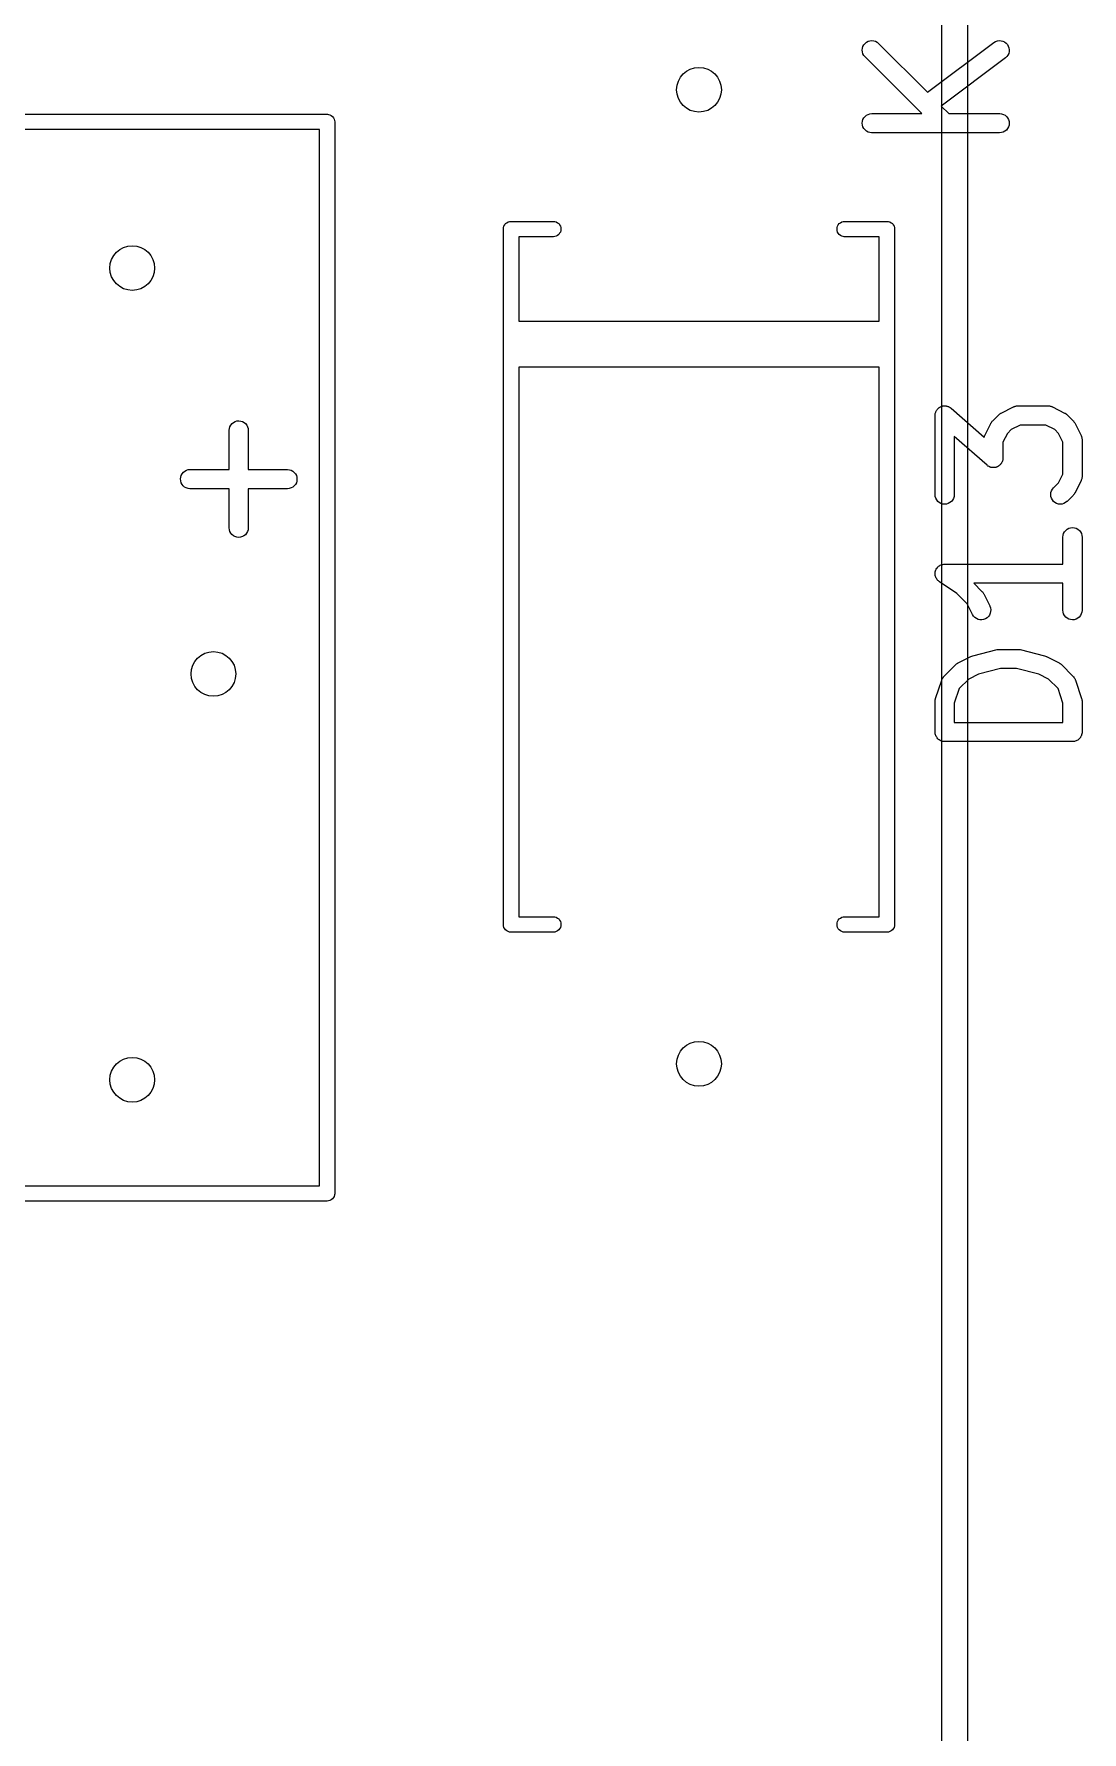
# Model space of a CAD drawing. Extents: x 17 to 176, y -177 to -9.
# Drawn here: x 168.28 to 176.48, y -111.91 to -98.62 of the extents above; entities that cross this region are included whole.
import ezdxf

# ---------------------------------------------------------------- set-up
doc = ezdxf.new("R2010")
doc.units = 0
doc.layers.add('BLACK', color=7, linetype='CONTINUOUS')

msp = doc.modelspace()

# ---------------------------------------------------------------- linework, layer by layer
at = {"layer": 'BLACK', "linetype": 'CONTINUOUS'}
for p, q in [((175.382, -176.017), (175.382, -52.2426)), ((175.582, -52.2359), (175.582, -176.027)), ((174.772, -98.7083), (174.782, -98.6971)), ((174.782, -98.6971), (174.793, -98.6879)), ((174.793, -98.6879), (174.806, -98.681)), ((174.806, -98.681), (174.82, -98.6769)), ((174.82, -98.6769), (174.835, -98.6755)), ((174.835, -98.6755), (174.849, -98.677)), ((174.849, -98.677), (174.863, -98.6812)), ((174.863, -98.6812), (174.876, -98.6882)), ((174.876, -98.6882), (174.887, -98.6974)), ((174.887, -98.6974), (175.27, -99.08)), ((175.27, -99.08), (175.789, -98.6905)), ((175.789, -98.6905), (175.79, -98.6899)), ((175.79, -98.6899), (175.803, -98.6824)), ((175.803, -98.6824), (175.817, -98.6776)), ((175.817, -98.6776), (175.831, -98.6755)), ((175.831, -98.6755), (175.846, -98.6763)), ((175.846, -98.6763), (175.86, -98.68)), ((175.86, -98.68), (175.873, -98.6863)), ((175.873, -98.6863), (175.885, -98.695)), ((175.885, -98.695), (175.895, -98.7059)), ((174.759, -98.7497), (174.761, -98.7351)), ((174.761, -98.7643), (174.759, -98.7497)), ((174.761, -98.7351), (174.765, -98.7212)), ((174.765, -98.7783), (174.761, -98.7643)), ((174.765, -98.7212), (174.772, -98.7083)), ((174.771, -98.7913), (174.765, -98.7783)), ((174.781, -98.8028), (174.771, -98.7913)), ((174.781, -98.8035), (174.781, -98.8028)), ((175.225, -99.2469), (174.781, -98.8035)), ((175.879, -98.8105), (175.377, -99.1872)), ((175.89, -98.8006), (175.879, -98.8105)), ((175.899, -98.7888), (175.89, -98.8006)), ((175.895, -98.7059), (175.902, -98.7185)), ((175.905, -98.7755), (175.899, -98.7888)), ((175.902, -98.7185), (175.907, -98.7322)), ((175.909, -98.7613), (175.905, -98.7755)), ((175.907, -98.7322), (175.909, -98.7467)), ((175.909, -98.7467), (175.909, -98.7613)), ((175.377, -99.1872), (175.437, -99.2469)), ((162.447, -99.252), (170.569, -99.252)), ((170.569, -99.252), (170.572, -99.2517)), ((170.572, -99.2517), (170.575, -99.252)), ((170.575, -99.252), (170.575, -99.252)), ((170.575, -99.252), (170.584, -99.2529)), ((170.584, -99.2529), (170.595, -99.2563)), ((170.595, -99.2563), (170.605, -99.2619)), ((170.605, -99.2619), (170.615, -99.2694)), ((170.615, -99.2694), (170.622, -99.2785)), ((170.622, -99.2785), (170.628, -99.2889)), ((170.628, -99.2889), (170.631, -99.3002)), ((170.631, -99.3002), (170.632, -99.312)), ((170.632, -99.312), (170.632, -99.3149)), ((170.632, -99.3149), (170.632, -107.691)), ((174.759, -99.3214), (174.761, -99.3068)), ((174.761, -99.336), (174.759, -99.3214)), ((174.761, -99.3068), (174.765, -99.2928)), ((174.765, -99.35), (174.761, -99.336)), ((174.765, -99.2928), (174.772, -99.28)), ((174.772, -99.363), (174.765, -99.35)), ((174.772, -99.28), (174.782, -99.2687)), ((174.781, -99.3744), (174.772, -99.363)), ((174.782, -99.2687), (174.793, -99.2594)), ((174.793, -99.2594), (174.806, -99.2526)), ((174.806, -99.2526), (174.82, -99.2483)), ((174.82, -99.2483), (174.834, -99.2469)), ((174.834, -99.2469), (175.225, -99.2469)), ((175.437, -99.2469), (175.834, -99.2469)), ((175.834, -99.2469), (175.835, -99.2469)), ((175.835, -99.2469), (175.85, -99.2485)), ((175.85, -99.2485), (175.864, -99.253)), ((175.864, -99.253), (175.877, -99.26)), ((175.877, -99.26), (175.888, -99.2694)), ((175.897, -99.3638), (175.887, -99.3751)), ((175.888, -99.2694), (175.897, -99.2808)), ((175.897, -99.2808), (175.904, -99.2938)), ((175.904, -99.351), (175.897, -99.3638)), ((175.904, -99.2938), (175.908, -99.3079)), ((175.908, -99.337), (175.904, -99.351)), ((175.908, -99.3079), (175.909, -99.3224)), ((175.909, -99.3224), (175.908, -99.337)), ((170.512, -99.372), (162.504, -99.372)), ((170.512, -99.5631), (170.512, -99.372)), ((174.792, -99.3838), (174.781, -99.3744)), ((174.805, -99.3908), (174.792, -99.3838)), ((174.819, -99.3953), (174.805, -99.3908)), ((174.833, -99.3969), (174.819, -99.3953)), ((174.834, -99.3969), (174.833, -99.3969)), ((175.834, -99.3969), (174.834, -99.3969)), ((175.849, -99.3955), (175.834, -99.3969)), ((175.863, -99.3912), (175.849, -99.3955)), ((175.876, -99.3844), (175.863, -99.3912)), ((175.887, -99.3751), (175.876, -99.3844)), ((170.512, -107.634), (170.512, -99.5631)), ((171.952, -100.15), (171.953, -100.138)), ((171.952, -100.153), (171.952, -100.15)), ((171.952, -100.927), (171.952, -100.153)), ((171.953, -100.138), (171.956, -100.127)), ((171.956, -100.127), (171.962, -100.117)), ((171.962, -100.117), (171.969, -100.107)), ((171.969, -100.107), (171.979, -100.1)), ((171.979, -100.1), (171.989, -100.094)), ((171.989, -100.094), (172, -100.091)), ((172, -100.091), (172.009, -100.09)), ((172.009, -100.09), (172.012, -100.09)), ((172.012, -100.09), (172.015, -100.09)), ((172.015, -100.09), (172.345, -100.09)), ((172.345, -100.09), (172.354, -100.091)), ((172.354, -100.091), (172.365, -100.094)), ((172.365, -100.094), (172.375, -100.1)), ((172.375, -100.1), (172.385, -100.107)), ((172.385, -100.107), (172.392, -100.117)), ((172.392, -100.117), (172.398, -100.127)), ((172.398, -100.127), (172.401, -100.138)), ((172.401, -100.138), (172.402, -100.15)), ((172.402, -100.15), (172.401, -100.162)), ((174.562, -100.15), (174.563, -100.138)), ((174.563, -100.162), (174.562, -100.15)), ((174.563, -100.138), (174.566, -100.127)), ((174.566, -100.127), (174.572, -100.117)), ((174.572, -100.117), (174.579, -100.107)), ((174.579, -100.107), (174.589, -100.1)), ((174.589, -100.1), (174.599, -100.094)), ((174.599, -100.094), (174.61, -100.091)), ((174.61, -100.091), (174.619, -100.09)), ((174.619, -100.09), (174.949, -100.09)), ((174.949, -100.09), (174.952, -100.09)), ((174.952, -100.09), (174.955, -100.09)), ((174.955, -100.09), (174.955, -100.09)), ((174.955, -100.09), (174.964, -100.091)), ((174.964, -100.091), (174.975, -100.094)), ((174.975, -100.094), (174.985, -100.1)), ((174.985, -100.1), (174.995, -100.107)), ((174.995, -100.107), (175.002, -100.117)), ((175.002, -100.117), (175.008, -100.127)), ((175.008, -100.127), (175.011, -100.138)), ((175.011, -100.138), (175.012, -100.15)), ((175.012, -100.15), (175.012, -100.153)), ((175.012, -100.153), (175.012, -100.927)), ((172.345, -100.21), (172.072, -100.21)), ((172.072, -100.21), (172.072, -100.87)), ((172.354, -100.209), (172.345, -100.21)), ((172.365, -100.206), (172.354, -100.209)), ((172.375, -100.2), (172.365, -100.206)), ((172.385, -100.193), (172.375, -100.2)), ((172.392, -100.183), (172.385, -100.193)), ((172.398, -100.173), (172.392, -100.183)), ((172.401, -100.162), (172.398, -100.173)), ((174.566, -100.173), (174.563, -100.162)), ((174.572, -100.183), (174.566, -100.173)), ((174.579, -100.193), (174.572, -100.183)), ((174.589, -100.2), (174.579, -100.193)), ((174.599, -100.206), (174.589, -100.2)), ((174.61, -100.209), (174.599, -100.206)), ((174.619, -100.21), (174.61, -100.209)), ((174.892, -100.21), (174.619, -100.21)), ((174.892, -100.87), (174.892, -100.21)), ((171.952, -100.93), (171.952, -100.927)), ((171.952, -100.933), (171.952, -100.93)), ((171.952, -101.047), (171.952, -100.933)), ((172.072, -100.87), (174.892, -100.87)), ((175.012, -100.927), (175.012, -100.93)), ((175.012, -100.93), (175.012, -100.933)), ((175.012, -100.933), (175.012, -101.047)), ((171.952, -101.05), (171.952, -101.047)), ((171.952, -101.053), (171.952, -101.05)), ((171.952, -101.167), (171.952, -101.053)), ((175.012, -101.047), (175.012, -101.05)), ((175.012, -101.05), (175.012, -101.053)), ((175.012, -101.053), (175.012, -101.167)), ((171.952, -101.17), (171.952, -101.167)), ((171.952, -101.173), (171.952, -101.17)), ((171.952, -105.587), (171.952, -101.173)), ((175.012, -101.167), (175.012, -101.17)), ((175.012, -101.17), (175.012, -101.173)), ((175.012, -101.173), (175.012, -105.587)), ((174.892, -101.23), (172.072, -101.23)), ((172.072, -101.23), (172.072, -105.53)), ((174.892, -105.53), (174.892, -101.23)), ((175.329, -101.607), (175.33, -101.602)), ((175.329, -101.608), (175.329, -101.607)), ((175.329, -102.227), (175.329, -101.608)), ((175.33, -101.598), (175.331, -101.595)), ((175.33, -101.602), (175.33, -101.598)), ((175.331, -101.593), (175.332, -101.588)), ((175.331, -101.595), (175.331, -101.593)), ((175.332, -101.588), (175.334, -101.583)), ((175.334, -101.583), (175.335, -101.581)), ((175.335, -101.579), (175.338, -101.574)), ((175.335, -101.581), (175.335, -101.579)), ((175.338, -101.574), (175.34, -101.57)), ((175.34, -101.57), (175.341, -101.568)), ((175.341, -101.568), (175.342, -101.566)), ((175.342, -101.566), (175.346, -101.562)), ((175.346, -101.562), (175.348, -101.558)), ((175.348, -101.558), (175.35, -101.557)), ((175.35, -101.557), (175.352, -101.555)), ((175.352, -101.555), (175.356, -101.552)), ((175.356, -101.552), (175.359, -101.548)), ((175.359, -101.548), (175.361, -101.547)), ((175.361, -101.547), (175.363, -101.545)), ((175.363, -101.545), (175.367, -101.543)), ((175.367, -101.543), (175.371, -101.541)), ((175.371, -101.541), (175.374, -101.54)), ((175.374, -101.54), (175.376, -101.539)), ((175.376, -101.539), (175.381, -101.537)), ((175.381, -101.537), (175.385, -101.536)), ((175.385, -101.536), (175.388, -101.535)), ((175.388, -101.535), (175.39, -101.534)), ((175.39, -101.534), (175.395, -101.534)), ((175.395, -101.534), (175.4, -101.533)), ((175.4, -101.533), (175.402, -101.533)), ((175.402, -101.533), (175.405, -101.533)), ((175.405, -101.533), (175.41, -101.534)), ((175.41, -101.534), (175.414, -101.534)), ((175.414, -101.534), (175.417, -101.534)), ((175.417, -101.534), (175.419, -101.535)), ((175.419, -101.535), (175.424, -101.536)), ((175.424, -101.536), (175.429, -101.537)), ((175.429, -101.537), (175.431, -101.538)), ((175.431, -101.538), (175.433, -101.539)), ((175.433, -101.539), (175.438, -101.541)), ((175.438, -101.541), (175.442, -101.543)), ((175.442, -101.543), (175.444, -101.545)), ((175.444, -101.545), (175.446, -101.546)), ((175.446, -101.546), (175.45, -101.549)), ((175.45, -101.549), (175.454, -101.552)), ((175.454, -101.552), (175.713, -101.779)), ((175.78, -101.65), (175.828, -101.603)), ((175.828, -101.602), (175.832, -101.599)), ((175.828, -101.603), (175.828, -101.602)), ((175.832, -101.599), (175.835, -101.596)), ((175.835, -101.596), (175.837, -101.595)), ((175.837, -101.595), (175.84, -101.593)), ((175.84, -101.593), (175.843, -101.591)), ((175.843, -101.591), (175.847, -101.589)), ((175.847, -101.589), (175.942, -101.541)), ((175.942, -101.541), (175.943, -101.541)), ((175.943, -101.541), (175.945, -101.54)), ((175.945, -101.54), (175.947, -101.539)), ((175.947, -101.539), (175.952, -101.537)), ((175.952, -101.537), (175.957, -101.536)), ((175.957, -101.536), (175.959, -101.535)), ((175.959, -101.535), (175.961, -101.535)), ((175.961, -101.535), (175.966, -101.534)), ((175.966, -101.534), (175.971, -101.533)), ((175.971, -101.533), (175.974, -101.533)), ((175.974, -101.533), (175.976, -101.533)), ((175.976, -101.533), (176.214, -101.533)), ((176.214, -101.533), (176.215, -101.533)), ((176.215, -101.533), (176.217, -101.533)), ((176.217, -101.533), (176.219, -101.533)), ((176.219, -101.533), (176.224, -101.534)), ((176.224, -101.534), (176.229, -101.535)), ((176.229, -101.535), (176.232, -101.535)), ((176.232, -101.535), (176.234, -101.536)), ((176.234, -101.536), (176.239, -101.538)), ((176.239, -101.538), (176.243, -101.539)), ((176.243, -101.539), (176.245, -101.54)), ((176.245, -101.54), (176.247, -101.541)), ((176.247, -101.541), (176.343, -101.589)), ((176.343, -101.589), (176.344, -101.589)), ((176.344, -101.589), (176.347, -101.591)), ((176.347, -101.591), (176.351, -101.593)), ((176.351, -101.593), (176.353, -101.595)), ((176.353, -101.595), (176.356, -101.597)), ((176.356, -101.597), (176.359, -101.6)), ((176.359, -101.6), (176.362, -101.603)), ((176.362, -101.603), (176.41, -101.65)), ((169.806, -101.724), (169.808, -101.709)), ((169.806, -101.725), (169.806, -101.724)), ((169.806, -102.031), (169.806, -101.725)), ((169.808, -101.709), (169.812, -101.696)), ((169.812, -101.696), (169.82, -101.683)), ((169.82, -101.683), (169.829, -101.671)), ((169.829, -101.671), (169.84, -101.662)), ((169.84, -101.662), (169.853, -101.656)), ((169.853, -101.656), (169.867, -101.651)), ((169.867, -101.651), (169.882, -101.65)), ((169.882, -101.65), (169.897, -101.652)), ((169.897, -101.652), (169.91, -101.656)), ((169.91, -101.656), (169.923, -101.663)), ((169.923, -101.663), (169.935, -101.672)), ((169.935, -101.672), (169.944, -101.684)), ((169.944, -101.684), (169.951, -101.696)), ((169.951, -101.696), (169.955, -101.71)), ((169.955, -101.71), (169.956, -101.725)), ((169.956, -101.725), (169.956, -102.031)), ((175.718, -101.765), (175.766, -101.67)), ((175.766, -101.669), (175.769, -101.665)), ((175.766, -101.67), (175.766, -101.669)), ((175.769, -101.665), (175.771, -101.662)), ((175.771, -101.662), (175.773, -101.659)), ((175.773, -101.659), (175.774, -101.657)), ((175.774, -101.657), (175.777, -101.654)), ((175.777, -101.654), (175.78, -101.65)), ((175.895, -101.748), (175.86, -101.816)), ((175.925, -101.717), (175.895, -101.748)), ((175.994, -101.683), (175.925, -101.717)), ((176.196, -101.683), (175.994, -101.683)), ((176.265, -101.717), (176.196, -101.683)), ((176.295, -101.748), (176.265, -101.717)), ((176.329, -101.816), (176.295, -101.748)), ((176.41, -101.65), (176.411, -101.651)), ((176.411, -101.651), (176.413, -101.654)), ((176.413, -101.654), (176.416, -101.657)), ((176.416, -101.657), (176.418, -101.66)), ((176.418, -101.66), (176.42, -101.662)), ((176.42, -101.662), (176.422, -101.666)), ((176.422, -101.666), (176.424, -101.67)), ((176.424, -101.67), (176.471, -101.765)), ((175.736, -101.998), (175.479, -101.773)), ((175.479, -101.773), (175.479, -102.227)), ((175.713, -101.779), (175.715, -101.774)), ((175.715, -101.774), (175.716, -101.769)), ((175.716, -101.769), (175.717, -101.767)), ((175.717, -101.767), (175.718, -101.765)), ((175.86, -101.816), (175.86, -101.941)), ((176.329, -102.067), (176.329, -101.816)), ((176.471, -101.765), (176.472, -101.766)), ((176.472, -101.766), (176.473, -101.768)), ((176.473, -101.768), (176.474, -101.77)), ((176.474, -101.77), (176.475, -101.775)), ((176.475, -101.775), (176.477, -101.78)), ((176.477, -101.78), (176.477, -101.782)), ((176.477, -101.782), (176.478, -101.784)), ((176.478, -101.784), (176.478, -101.789)), ((176.478, -101.789), (176.479, -101.794)), ((176.479, -101.794), (176.479, -101.796)), ((176.479, -101.796), (176.479, -101.799)), ((176.479, -101.799), (176.479, -102.084)), ((175.74, -102.001), (175.736, -101.998)), ((175.743, -102.004), (175.74, -102.001)), ((175.746, -102.005), (175.743, -102.004)), ((175.748, -102.006), (175.746, -102.005)), ((175.752, -102.008), (175.748, -102.006)), ((175.756, -102.011), (175.752, -102.008)), ((175.759, -102.011), (175.756, -102.011)), ((175.761, -102.012), (175.759, -102.011)), ((175.766, -102.014), (175.761, -102.012)), ((175.77, -102.015), (175.766, -102.014)), ((175.773, -102.015), (175.77, -102.015)), ((175.775, -102.016), (175.773, -102.015)), ((175.78, -102.016), (175.775, -102.016)), ((175.785, -102.016), (175.78, -102.016)), ((175.787, -102.016), (175.785, -102.016)), ((175.79, -102.016), (175.787, -102.016)), ((175.795, -102.016), (175.79, -102.016)), ((175.799, -102.015), (175.795, -102.016)), ((175.802, -102.014), (175.799, -102.015)), ((175.805, -102.014), (175.802, -102.014)), ((175.809, -102.012), (175.805, -102.014)), ((175.813, -102.011), (175.809, -102.012)), ((175.816, -102.01), (175.813, -102.011)), ((175.818, -102.009), (175.816, -102.01)), ((175.822, -102.006), (175.818, -102.009)), ((175.826, -102.004), (175.822, -102.006)), ((175.828, -102.003), (175.826, -102.004)), ((175.831, -102.001), (175.828, -102.003)), ((175.834, -101.998), (175.831, -102.001)), ((175.838, -101.995), (175.834, -101.998)), ((175.839, -101.993), (175.838, -101.995)), ((175.841, -101.991), (175.839, -101.993)), ((175.844, -101.987), (175.841, -101.991)), ((175.847, -101.984), (175.844, -101.987)), ((175.848, -101.981), (175.847, -101.984)), ((175.85, -101.979), (175.848, -101.981)), ((175.852, -101.975), (175.85, -101.979)), ((175.854, -101.971), (175.852, -101.975)), ((175.855, -101.968), (175.854, -101.971)), ((175.856, -101.966), (175.855, -101.968)), ((175.857, -101.962), (175.856, -101.966)), ((175.859, -101.957), (175.857, -101.962)), ((175.86, -101.952), (175.859, -101.954)), ((175.859, -101.954), (175.859, -101.957)), ((175.86, -101.941), (175.86, -101.942)), ((175.86, -101.942), (175.86, -101.947)), ((175.86, -101.947), (175.86, -101.952)), ((169.425, -102.105), (169.427, -102.091)), ((169.427, -102.12), (169.425, -102.105)), ((169.427, -102.091), (169.431, -102.077)), ((169.431, -102.134), (169.427, -102.12)), ((169.431, -102.077), (169.438, -102.064)), ((169.438, -102.147), (169.431, -102.134)), ((169.438, -102.064), (169.448, -102.053)), ((169.447, -102.158), (169.438, -102.147)), ((169.448, -102.053), (169.459, -102.044)), ((169.459, -102.044), (169.472, -102.037)), ((169.472, -102.037), (169.486, -102.032)), ((169.486, -102.032), (169.5, -102.031)), ((169.5, -102.031), (169.806, -102.031)), ((169.956, -102.031), (170.262, -102.031)), ((170.262, -102.031), (170.263, -102.031)), ((170.263, -102.031), (170.278, -102.033)), ((170.278, -102.033), (170.292, -102.037)), ((170.292, -102.037), (170.305, -102.044)), ((170.305, -102.044), (170.316, -102.054)), ((170.325, -102.148), (170.315, -102.159)), ((170.316, -102.054), (170.325, -102.065)), ((170.325, -102.065), (170.332, -102.078)), ((170.332, -102.135), (170.325, -102.148)), ((170.332, -102.078), (170.336, -102.092)), ((170.336, -102.121), (170.332, -102.135)), ((170.336, -102.092), (170.337, -102.107)), ((170.337, -102.107), (170.336, -102.121)), ((176.256, -102.174), (176.295, -102.135)), ((176.295, -102.135), (176.329, -102.067)), ((176.471, -102.118), (176.424, -102.213)), ((176.472, -102.116), (176.471, -102.118)), ((176.473, -102.114), (176.472, -102.116)), ((176.475, -102.109), (176.473, -102.114)), ((176.477, -102.104), (176.475, -102.109)), ((176.478, -102.1), (176.477, -102.102)), ((176.477, -102.102), (176.477, -102.104)), ((176.479, -102.09), (176.478, -102.095)), ((176.478, -102.095), (176.478, -102.1)), ((176.479, -102.084), (176.479, -102.085)), ((176.479, -102.085), (176.479, -102.088)), ((176.479, -102.088), (176.479, -102.09)), ((169.458, -102.168), (169.447, -102.158)), ((169.471, -102.175), (169.458, -102.168)), ((169.485, -102.179), (169.471, -102.175)), ((169.499, -102.181), (169.485, -102.179)), ((169.5, -102.181), (169.499, -102.181)), ((169.806, -102.181), (169.5, -102.181)), ((169.806, -102.487), (169.806, -102.181)), ((170.262, -102.181), (169.956, -102.181)), ((169.956, -102.181), (169.956, -102.487)), ((170.277, -102.18), (170.262, -102.181)), ((170.291, -102.175), (170.277, -102.18)), ((170.304, -102.168), (170.291, -102.175)), ((170.315, -102.159), (170.304, -102.168)), ((175.331, -102.242), (175.329, -102.227)), ((175.335, -102.256), (175.331, -102.242)), ((175.342, -102.269), (175.335, -102.256)), ((175.351, -102.28), (175.342, -102.269)), ((175.362, -102.289), (175.351, -102.28)), ((175.457, -102.281), (175.445, -102.29)), ((175.466, -102.27), (175.457, -102.281)), ((175.473, -102.257), (175.466, -102.27)), ((175.478, -102.243), (175.473, -102.257)), ((175.479, -102.228), (175.478, -102.243)), ((175.479, -102.227), (175.479, -102.228)), ((176.234, -102.227), (176.236, -102.212)), ((176.236, -102.241), (176.234, -102.227)), ((176.236, -102.212), (176.24, -102.198)), ((176.24, -102.255), (176.236, -102.241)), ((176.24, -102.198), (176.247, -102.185)), ((176.247, -102.268), (176.24, -102.255)), ((176.247, -102.185), (176.256, -102.174)), ((176.256, -102.28), (176.247, -102.268)), ((176.267, -102.289), (176.256, -102.28)), ((176.361, -102.281), (176.35, -102.29)), ((176.362, -102.28), (176.361, -102.281)), ((176.41, -102.233), (176.362, -102.28)), ((176.412, -102.229), (176.41, -102.233)), ((176.415, -102.226), (176.412, -102.229)), ((176.417, -102.224), (176.415, -102.226)), ((176.419, -102.221), (176.417, -102.224)), ((176.421, -102.218), (176.419, -102.221)), ((176.423, -102.214), (176.421, -102.218)), ((176.424, -102.213), (176.423, -102.214)), ((175.375, -102.296), (175.362, -102.289)), ((175.389, -102.301), (175.375, -102.296)), ((175.404, -102.302), (175.389, -102.301)), ((175.418, -102.301), (175.404, -102.302)), ((175.432, -102.297), (175.418, -102.301)), ((175.445, -102.29), (175.432, -102.297)), ((176.28, -102.296), (176.267, -102.289)), ((176.294, -102.301), (176.28, -102.296)), ((176.308, -102.302), (176.294, -102.301)), ((176.323, -102.301), (176.308, -102.302)), ((176.337, -102.297), (176.323, -102.301)), ((176.35, -102.29), (176.337, -102.297)), ((169.808, -102.502), (169.806, -102.487)), ((169.812, -102.516), (169.808, -102.502)), ((169.819, -102.528), (169.812, -102.516)), ((169.828, -102.54), (169.819, -102.528)), ((169.839, -102.549), (169.828, -102.54)), ((169.852, -102.556), (169.839, -102.549)), ((169.922, -102.55), (169.91, -102.556)), ((169.934, -102.541), (169.922, -102.55)), ((169.943, -102.529), (169.934, -102.541)), ((169.95, -102.516), (169.943, -102.529)), ((169.955, -102.503), (169.95, -102.516)), ((169.956, -102.488), (169.955, -102.503)), ((169.956, -102.487), (169.956, -102.488)), ((176.329, -102.559), (176.331, -102.545)), ((176.331, -102.545), (176.335, -102.531)), ((176.335, -102.531), (176.342, -102.518)), ((176.342, -102.518), (176.352, -102.507)), ((176.352, -102.507), (176.363, -102.498)), ((176.363, -102.498), (176.376, -102.491)), ((176.376, -102.491), (176.39, -102.487)), ((176.39, -102.487), (176.405, -102.485)), ((176.405, -102.485), (176.419, -102.487)), ((176.419, -102.487), (176.433, -102.491)), ((176.433, -102.491), (176.446, -102.498)), ((176.446, -102.498), (176.458, -102.508)), ((176.458, -102.508), (176.467, -102.519)), ((176.467, -102.519), (176.474, -102.532)), ((176.474, -102.532), (176.478, -102.546)), ((176.478, -102.546), (176.479, -102.56)), ((169.866, -102.56), (169.852, -102.556)), ((169.881, -102.562), (169.866, -102.56)), ((169.895, -102.561), (169.881, -102.562)), ((169.91, -102.556), (169.895, -102.561)), ((176.329, -102.56), (176.329, -102.559)), ((176.329, -102.771), (176.329, -102.56)), ((176.479, -102.56), (176.479, -103.132)), ((175.333, -102.824), (175.335, -102.817)), ((175.335, -102.817), (175.339, -102.81)), ((175.335, -102.817), (175.335, -102.817)), ((175.335, -102.817), (175.335, -102.817)), ((175.339, -102.81), (175.342, -102.804)), ((175.342, -102.804), (175.347, -102.799)), ((175.342, -102.804), (175.342, -102.804)), ((175.342, -102.804), (175.342, -102.804)), ((175.347, -102.799), (175.352, -102.793)), ((175.352, -102.793), (175.357, -102.788)), ((175.352, -102.793), (175.352, -102.793)), ((175.352, -102.793), (175.352, -102.793)), ((175.357, -102.788), (175.363, -102.784)), ((175.363, -102.784), (175.37, -102.78)), ((175.363, -102.784), (175.363, -102.784)), ((175.363, -102.784), (175.363, -102.784)), ((175.37, -102.78), (175.376, -102.777)), ((175.376, -102.777), (175.383, -102.775)), ((175.376, -102.777), (175.376, -102.777)), ((175.376, -102.777), (175.376, -102.777)), ((175.383, -102.775), (175.39, -102.773)), ((175.39, -102.773), (175.397, -102.772)), ((175.39, -102.773), (175.39, -102.773)), ((175.39, -102.773), (175.39, -102.773)), ((175.397, -102.772), (175.404, -102.771)), ((175.404, -102.771), (176.329, -102.771)), ((175.329, -102.846), (175.33, -102.838)), ((175.33, -102.853), (175.329, -102.846)), ((175.329, -102.846), (175.329, -102.846)), ((175.329, -102.846), (175.329, -102.846)), ((175.33, -102.838), (175.331, -102.831)), ((175.331, -102.86), (175.33, -102.853)), ((175.331, -102.831), (175.333, -102.824)), ((175.331, -102.831), (175.331, -102.831)), ((175.331, -102.831), (175.331, -102.831)), ((175.333, -102.867), (175.331, -102.86)), ((175.331, -102.86), (175.331, -102.86)), ((175.331, -102.86), (175.331, -102.86)), ((175.335, -102.874), (175.333, -102.867)), ((175.338, -102.88), (175.335, -102.874)), ((175.335, -102.874), (175.335, -102.874)), ((175.335, -102.874), (175.335, -102.874)), ((175.342, -102.887), (175.338, -102.88)), ((175.346, -102.893), (175.342, -102.887)), ((175.342, -102.887), (175.342, -102.887)), ((175.342, -102.887), (175.342, -102.887)), ((175.351, -102.899), (175.346, -102.893)), ((175.356, -102.903), (175.351, -102.899)), ((175.351, -102.899), (175.351, -102.899)), ((175.351, -102.899), (175.351, -102.899)), ((175.362, -102.908), (175.356, -102.903)), ((175.363, -102.909), (175.362, -102.908)), ((175.362, -102.908), (175.362, -102.908)), ((175.362, -102.908), (175.362, -102.908)), ((175.362, -102.908), (175.362, -102.908)), ((175.499, -103), (175.363, -102.909)), ((176.329, -102.921), (175.633, -102.921)), ((175.633, -102.921), (175.696, -102.984)), ((176.329, -103.132), (176.329, -102.921)), ((175.581, -103.081), (175.499, -103)), ((175.623, -103.165), (175.581, -103.081)), ((175.696, -102.984), (175.696, -102.984)), ((175.696, -102.984), (175.699, -102.988)), ((175.699, -102.988), (175.702, -102.991)), ((175.702, -102.991), (175.703, -102.993)), ((175.703, -102.993), (175.705, -102.996)), ((175.705, -102.996), (175.707, -103)), ((175.707, -103), (175.71, -103.003)), ((175.71, -103.003), (175.757, -103.098)), ((175.631, -103.178), (175.623, -103.165)), ((175.641, -103.188), (175.631, -103.178)), ((175.653, -103.197), (175.641, -103.188)), ((175.666, -103.203), (175.653, -103.197)), ((175.68, -103.206), (175.666, -103.203)), ((175.695, -103.207), (175.68, -103.206)), ((175.709, -103.204), (175.695, -103.207)), ((175.723, -103.199), (175.709, -103.204)), ((175.736, -103.192), (175.723, -103.199)), ((175.746, -103.182), (175.736, -103.192)), ((175.755, -103.17), (175.746, -103.182)), ((175.761, -103.156), (175.755, -103.17)), ((175.757, -103.098), (175.758, -103.099)), ((175.758, -103.099), (175.763, -103.113)), ((175.764, -103.142), (175.761, -103.156)), ((175.763, -103.113), (175.765, -103.128)), ((175.765, -103.128), (175.764, -103.142)), ((176.331, -103.146), (176.329, -103.132)), ((176.335, -103.16), (176.331, -103.146)), ((176.342, -103.173), (176.335, -103.16)), ((176.351, -103.185), (176.342, -103.173)), ((176.362, -103.194), (176.351, -103.185)), ((176.375, -103.201), (176.362, -103.194)), ((176.389, -103.205), (176.375, -103.201)), ((176.404, -103.207), (176.389, -103.205)), ((176.418, -103.206), (176.404, -103.207)), ((176.432, -103.201), (176.418, -103.206)), ((176.445, -103.195), (176.432, -103.201)), ((176.457, -103.185), (176.445, -103.195)), ((176.466, -103.174), (176.457, -103.185)), ((176.473, -103.161), (176.466, -103.174)), ((176.478, -103.147), (176.473, -103.161)), ((176.479, -103.133), (176.478, -103.147)), ((176.479, -103.132), (176.479, -103.133)), ((175.624, -103.488), (175.815, -103.44)), ((175.815, -103.44), (175.816, -103.44)), ((175.816, -103.44), (175.817, -103.44)), ((175.817, -103.44), (175.818, -103.439)), ((175.818, -103.439), (175.824, -103.439)), ((175.824, -103.439), (175.83, -103.438)), ((175.83, -103.438), (175.832, -103.438)), ((175.832, -103.438), (175.833, -103.438)), ((175.833, -103.438), (175.976, -103.438)), ((175.976, -103.438), (175.977, -103.438)), ((175.977, -103.438), (175.978, -103.438)), ((175.978, -103.438), (175.98, -103.438)), ((175.98, -103.438), (175.985, -103.439)), ((175.985, -103.439), (175.991, -103.439)), ((175.991, -103.439), (175.993, -103.44)), ((175.993, -103.44), (175.994, -103.44)), ((175.994, -103.44), (176.184, -103.488)), ((175.399, -103.65), (175.494, -103.555)), ((175.494, -103.555), (175.495, -103.554)), ((175.495, -103.554), (175.498, -103.552)), ((175.498, -103.552), (175.501, -103.549)), ((175.501, -103.549), (175.504, -103.547)), ((175.504, -103.547), (175.506, -103.545)), ((175.506, -103.545), (175.51, -103.543)), ((175.51, -103.543), (175.514, -103.541)), ((175.514, -103.541), (175.609, -103.493)), ((175.609, -103.493), (175.61, -103.493)), ((175.61, -103.493), (175.617, -103.49)), ((175.61, -103.493), (175.61, -103.493)), ((175.61, -103.493), (175.61, -103.493)), ((175.617, -103.49), (175.624, -103.488)), ((175.624, -103.488), (175.624, -103.488)), ((175.624, -103.488), (175.624, -103.488)), ((175.842, -103.588), (175.669, -103.631)), ((175.967, -103.588), (175.842, -103.588)), ((176.14, -103.631), (175.967, -103.588)), ((176.184, -103.488), (176.185, -103.488)), ((176.185, -103.488), (176.186, -103.488)), ((176.186, -103.488), (176.186, -103.488)), ((176.186, -103.488), (176.193, -103.491)), ((176.193, -103.491), (176.199, -103.493)), ((176.199, -103.493), (176.2, -103.493)), ((176.2, -103.493), (176.2, -103.493)), ((176.2, -103.493), (176.295, -103.541)), ((176.295, -103.541), (176.296, -103.541)), ((176.296, -103.541), (176.3, -103.544)), ((176.3, -103.544), (176.303, -103.546)), ((176.303, -103.546), (176.306, -103.548)), ((176.306, -103.548), (176.308, -103.549)), ((176.308, -103.549), (176.311, -103.552)), ((176.311, -103.552), (176.315, -103.555)), ((176.315, -103.555), (176.41, -103.65)), ((175.333, -103.822), (175.381, -103.68)), ((175.381, -103.679), (175.382, -103.677)), ((175.381, -103.68), (175.381, -103.679)), ((175.382, -103.677), (175.383, -103.675)), ((175.383, -103.675), (175.385, -103.67)), ((175.385, -103.67), (175.387, -103.665)), ((175.387, -103.665), (175.389, -103.664)), ((175.389, -103.664), (175.39, -103.662)), ((175.39, -103.662), (175.393, -103.658)), ((175.393, -103.658), (175.396, -103.654)), ((175.396, -103.654), (175.398, -103.652)), ((175.398, -103.652), (175.399, -103.65)), ((175.518, -103.744), (175.479, -103.858)), ((175.592, -103.67), (175.518, -103.744)), ((175.669, -103.631), (175.592, -103.67)), ((176.217, -103.67), (176.14, -103.631)), ((176.291, -103.744), (176.217, -103.67)), ((176.329, -103.858), (176.291, -103.744)), ((176.41, -103.65), (176.411, -103.651)), ((176.411, -103.651), (176.412, -103.653)), ((176.412, -103.653), (176.414, -103.654)), ((176.414, -103.654), (176.416, -103.658)), ((176.416, -103.658), (176.42, -103.662)), ((176.42, -103.662), (176.421, -103.664)), ((176.421, -103.664), (176.422, -103.666)), ((176.422, -103.666), (176.424, -103.671)), ((176.424, -103.671), (176.426, -103.675)), ((176.426, -103.675), (176.427, -103.678)), ((176.427, -103.678), (176.428, -103.68)), ((176.428, -103.68), (176.476, -103.822)), ((175.329, -103.845), (175.33, -103.841)), ((175.329, -103.846), (175.329, -103.845)), ((175.329, -104.084), (175.329, -103.846)), ((175.33, -103.837), (175.331, -103.834)), ((175.33, -103.841), (175.33, -103.837)), ((175.331, -103.831), (175.332, -103.827)), ((175.331, -103.834), (175.331, -103.831)), ((175.332, -103.827), (175.333, -103.822)), ((175.479, -103.858), (175.479, -104.009)), ((176.329, -104.009), (176.329, -103.858)), ((176.476, -103.822), (176.476, -103.823)), ((176.476, -103.823), (176.477, -103.828)), ((176.477, -103.828), (176.478, -103.832)), ((176.478, -103.832), (176.478, -103.835)), ((176.478, -103.835), (176.479, -103.838)), ((176.479, -103.838), (176.479, -103.842)), ((176.479, -103.842), (176.479, -103.846)), ((176.479, -103.846), (176.479, -104.084)), ((175.479, -104.009), (176.329, -104.009)), ((175.33, -104.091), (175.329, -104.084)), ((175.331, -104.098), (175.33, -104.091)), ((175.331, -104.099), (175.331, -104.098)), ((175.333, -104.106), (175.331, -104.099)), ((175.331, -104.099), (175.331, -104.099)), ((175.335, -104.112), (175.333, -104.106)), ((175.335, -104.113), (175.335, -104.112)), ((175.338, -104.119), (175.335, -104.113)), ((175.335, -104.113), (175.335, -104.113)), ((175.342, -104.125), (175.338, -104.119)), ((175.342, -104.126), (175.342, -104.125)), ((175.346, -104.131), (175.342, -104.126)), ((175.342, -104.126), (175.342, -104.126)), ((175.351, -104.137), (175.346, -104.131)), ((175.357, -104.142), (175.351, -104.137)), ((175.351, -104.137), (175.351, -104.137)), ((175.351, -104.137), (175.351, -104.137)), ((175.362, -104.146), (175.357, -104.142)), ((175.369, -104.15), (175.362, -104.146)), ((175.362, -104.146), (175.362, -104.146)), ((175.362, -104.146), (175.362, -104.146)), ((176.451, -104.142), (176.446, -104.147)), ((176.457, -104.138), (176.451, -104.142)), ((176.462, -104.132), (176.457, -104.138)), ((176.457, -104.138), (176.457, -104.138)), ((176.457, -104.138), (176.457, -104.138)), ((176.466, -104.127), (176.462, -104.132)), ((176.467, -104.126), (176.466, -104.126)), ((176.466, -104.126), (176.466, -104.127)), ((176.47, -104.12), (176.467, -104.126)), ((176.473, -104.114), (176.47, -104.12)), ((176.474, -104.113), (176.473, -104.114)), ((176.473, -104.114), (176.473, -104.114)), ((176.476, -104.107), (176.474, -104.113)), ((176.478, -104.1), (176.476, -104.107)), ((176.479, -104.092), (176.478, -104.099)), ((176.478, -104.099), (176.478, -104.1)), ((176.478, -104.1), (176.478, -104.1)), ((176.479, -104.084), (176.479, -104.085)), ((176.479, -104.085), (176.479, -104.085)), ((176.479, -104.085), (176.479, -104.085)), ((176.479, -104.085), (176.479, -104.085)), ((176.479, -104.085), (176.479, -104.092)), ((175.375, -104.153), (175.369, -104.15)), ((175.382, -104.156), (175.375, -104.153)), ((175.375, -104.153), (175.375, -104.153)), ((175.375, -104.153), (175.375, -104.153)), ((175.389, -104.158), (175.382, -104.156)), ((175.396, -104.158), (175.389, -104.158)), ((175.389, -104.158), (175.389, -104.158)), ((175.389, -104.158), (175.389, -104.158)), ((175.403, -104.159), (175.396, -104.158)), ((175.404, -104.159), (175.403, -104.159)), ((176.404, -104.159), (175.404, -104.159)), ((175.404, -104.159), (175.404, -104.159)), ((175.404, -104.159), (175.404, -104.159)), ((175.404, -104.159), (175.404, -104.159)), ((176.411, -104.159), (176.404, -104.159)), ((176.418, -104.158), (176.411, -104.159)), ((176.419, -104.158), (176.418, -104.158)), ((176.426, -104.156), (176.419, -104.158)), ((176.419, -104.158), (176.419, -104.158)), ((176.432, -104.154), (176.426, -104.156)), ((176.433, -104.154), (176.432, -104.154)), ((176.439, -104.15), (176.433, -104.154)), ((176.433, -104.154), (176.433, -104.154)), ((176.445, -104.147), (176.439, -104.15)), ((176.446, -104.147), (176.445, -104.147)), ((176.446, -104.147), (176.446, -104.147)), ((171.952, -105.59), (171.952, -105.587)), ((171.953, -105.602), (171.952, -105.59)), ((171.956, -105.613), (171.953, -105.602)), ((172.072, -105.53), (172.345, -105.53)), ((172.345, -105.53), (172.354, -105.531)), ((172.354, -105.531), (172.365, -105.534)), ((172.365, -105.534), (172.375, -105.54)), ((172.375, -105.54), (172.385, -105.547)), ((172.385, -105.547), (172.392, -105.557)), ((172.392, -105.557), (172.398, -105.567)), ((172.398, -105.567), (172.401, -105.578)), ((172.401, -105.602), (172.398, -105.613)), ((172.401, -105.578), (172.402, -105.59)), ((172.402, -105.59), (172.401, -105.602)), ((174.562, -105.59), (174.563, -105.578)), ((174.563, -105.602), (174.562, -105.59)), ((174.563, -105.578), (174.566, -105.567)), ((174.566, -105.613), (174.563, -105.602)), ((174.566, -105.567), (174.572, -105.557)), ((174.572, -105.557), (174.579, -105.547)), ((174.579, -105.547), (174.589, -105.54)), ((174.589, -105.54), (174.599, -105.534)), ((174.599, -105.534), (174.61, -105.531)), ((174.61, -105.531), (174.619, -105.53)), ((174.619, -105.53), (174.892, -105.53)), ((175.011, -105.602), (175.008, -105.613)), ((175.012, -105.593), (175.011, -105.602)), ((175.012, -105.587), (175.012, -105.59)), ((175.012, -105.59), (175.012, -105.593)), ((171.962, -105.623), (171.956, -105.613)), ((171.969, -105.633), (171.962, -105.623)), ((171.979, -105.64), (171.969, -105.633)), ((171.989, -105.646), (171.979, -105.64)), ((172, -105.649), (171.989, -105.646)), ((172.009, -105.65), (172, -105.649)), ((172.012, -105.65), (172.009, -105.65)), ((172.009, -105.65), (172.009, -105.65)), ((172.015, -105.65), (172.012, -105.65)), ((172.345, -105.65), (172.015, -105.65)), ((172.354, -105.649), (172.345, -105.65)), ((172.365, -105.646), (172.354, -105.649)), ((172.375, -105.64), (172.365, -105.646)), ((172.385, -105.633), (172.375, -105.64)), ((172.392, -105.623), (172.385, -105.633)), ((172.398, -105.613), (172.392, -105.623)), ((174.572, -105.623), (174.566, -105.613)), ((174.579, -105.633), (174.572, -105.623)), ((174.589, -105.64), (174.579, -105.633)), ((174.599, -105.646), (174.589, -105.64)), ((174.61, -105.649), (174.599, -105.646)), ((174.619, -105.65), (174.61, -105.649)), ((174.949, -105.65), (174.619, -105.65)), ((174.952, -105.65), (174.949, -105.65)), ((174.964, -105.649), (174.952, -105.65)), ((174.975, -105.646), (174.964, -105.649)), ((174.985, -105.64), (174.975, -105.646)), ((174.995, -105.633), (174.985, -105.64)), ((175.002, -105.623), (174.995, -105.633)), ((175.008, -105.613), (175.002, -105.623)), ((162.504, -107.634), (170.512, -107.634)), ((170.622, -107.727), (170.615, -107.737)), ((170.628, -107.717), (170.622, -107.727)), ((170.631, -107.706), (170.628, -107.717)), ((170.632, -107.697), (170.631, -107.706)), ((170.632, -107.691), (170.632, -107.694)), ((170.632, -107.694), (170.632, -107.697)), ((170.632, -107.697), (170.632, -107.697)), ((170.569, -107.754), (162.447, -107.754)), ((170.572, -107.754), (170.569, -107.754)), ((170.584, -107.753), (170.572, -107.754)), ((170.595, -107.75), (170.584, -107.753)), ((170.605, -107.744), (170.595, -107.75)), ((170.615, -107.737), (170.605, -107.744))]:
    msp.add_line(p, q, dxfattribs=at)
at = {"layer": 'BLACK'}
for centre in [(173.482, -99.06), (173.482, -99.06), (169.048, -100.455), (169.048, -100.455), (169.683, -103.63), (169.683, -103.63), (173.482, -106.68), (173.482, -106.68), (169.048, -106.805), (169.048, -106.805)]:
    msp.add_circle(centre, 0.175, dxfattribs=at)

doc.saveas('drawing.dxf')
